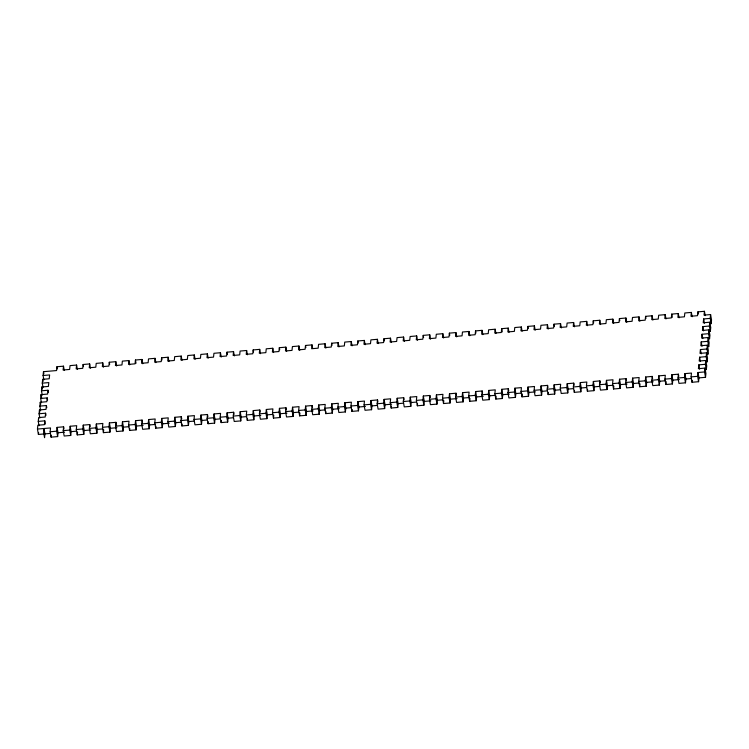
<?xml version="1.0" encoding="UTF-8"?>
<svg xmlns="http://www.w3.org/2000/svg" width="749" height="749" viewBox="0 0 749 749"><rect width="100%" height="100%" fill="white"/><g stroke="black" fill="none" stroke-linecap="round" stroke-linejoin="round"><path stroke-width="1.12" d="M50.408 433.409L38.414 434.439L37.45 429.055L37.853 425.235L44.388 424.674L44.79 420.844L38.255 421.406L39.032 425.713M38.255 421.406L38.658 417.577L45.193 417.024L45.595 413.195L39.06 413.757L39.828 418.054M39.06 413.757L39.463 409.928L45.998 409.366L46.401 405.546L39.866 406.108L40.633 410.405M39.866 406.108L40.268 402.279L46.803 401.717L47.206 397.897L40.671 398.459L41.438 402.756M40.671 398.459L41.064 394.629L47.608 394.068L48.011 390.248L41.467 390.8L42.244 395.107M41.467 390.8L41.869 386.98L48.413 386.418L48.816 382.589L42.272 383.151L43.049 387.458M42.272 383.151L42.674 379.331L49.219 378.769L49.621 374.94L43.077 375.502L43.854 379.809M43.077 375.502L43.479 371.682L56.559 370.558L56.961 366.729L63.506 366.177L64.274 370.474M38.414 434.439L38.62 432.519M64.002 428.971L63.609 426.818L57.074 427.379L58.038 432.753L57.636 436.583L51.091 437.144L50.127 431.761L50.529 427.941L37.45 429.055M51.091 437.144L51.297 435.225M57.636 436.583L56.671 431.199L57.074 427.379M63.506 366.177L63.103 369.997L69.638 369.435L70.041 365.615L76.585 365.053L77.353 369.36M90.161 426.724L89.768 424.58L83.233 425.132L84.197 430.516L83.794 434.336L77.259 434.897L76.286 429.523L76.688 425.694L70.153 426.256L71.118 431.639L70.715 435.459L64.18 436.021L63.206 430.638L63.609 426.818M70.715 435.459L69.751 430.085L70.153 426.256M76.585 365.053L76.183 368.882L82.718 368.321L83.12 364.491L89.665 363.93L90.442 368.236M77.259 434.897L77.559 432.033M83.794 434.336L82.83 428.962L83.233 425.132M89.665 363.93L89.262 367.759L95.806 367.197L96.209 363.377L102.744 362.816L103.521 367.113M116.516 425.563L115.936 422.333L109.391 422.895L110.356 428.278L109.953 432.098L103.418 432.66L102.454 427.286L102.856 423.457L96.312 424.018L97.276 429.392L96.874 433.222L90.339 433.783L89.365 428.4L89.768 424.58M96.874 433.222L95.909 427.838L96.312 424.018M102.744 362.816L102.341 366.636L108.886 366.083L109.288 362.254L115.823 361.692L116.601 365.999M103.418 432.66L103.718 429.795M109.953 432.098L108.989 426.724L109.391 422.895M115.823 361.692L115.421 365.521L121.965 364.96L122.368 361.13L128.903 360.578L129.68 364.875M142.479 422.249L142.095 420.095L135.55 420.657L136.524 426.031L136.121 429.86L129.577 430.422L128.613 425.039L129.015 421.219L122.471 421.781L123.435 427.155L123.042 430.984L116.498 431.536L115.533 426.162L115.936 422.333M123.042 430.984L122.068 425.601L122.471 421.781M128.903 360.578L128.5 364.398L135.045 363.836L135.447 360.016L141.982 359.454L142.759 363.752M129.577 430.422L129.783 428.512M136.121 429.86L135.148 424.486L135.55 420.657M141.982 359.454L141.58 363.284L148.124 362.722L148.527 358.893L155.071 358.331L155.839 362.638M181.726 418.888L181.333 416.734L174.798 417.296L175.762 422.679L175.36 426.499L168.815 427.061L167.851 421.687L168.253 417.858L161.718 418.419L162.683 423.794L162.28 427.623L155.736 428.185L154.771 422.801L155.174 418.981L148.63 419.534L149.603 424.917L149.201 428.737L142.656 429.299L141.692 423.925L142.095 420.095M149.201 428.737L148.227 423.363L148.63 419.534M155.071 358.331L154.668 362.16L161.204 361.598L161.606 357.779L168.15 357.217L168.918 361.514M155.736 428.185L155.942 426.265M162.28 427.623L161.316 422.239L161.718 418.419M168.15 357.217L167.748 361.037L174.283 360.475L174.686 356.655L181.23 356.093L181.998 360.4M175.36 426.499L174.395 421.125L174.798 417.296M181.23 356.093L180.827 359.923L187.362 359.361L187.765 355.532L194.309 354.97L195.077 359.277M207.885 416.65L207.492 414.497L200.957 415.058L201.921 420.432L201.518 424.262L194.983 424.823L194.01 419.44L194.412 415.62L187.877 416.182L188.842 421.556L188.439 425.385L181.904 425.938L180.93 420.563L181.333 416.734M181.904 425.938L182.101 424.028M188.439 425.385L187.475 420.002L187.877 416.182M194.309 354.97L193.907 358.799L200.442 358.237L200.844 354.417L207.389 353.856L208.166 358.153M201.518 424.262L200.554 418.888L200.957 415.058M207.389 353.856L206.986 357.676L213.531 357.123L213.933 353.294L220.468 352.732L221.245 357.039M234.044 414.412L233.66 412.259L227.116 412.821L228.08 418.195L227.677 422.024L221.142 422.586L220.178 417.202L220.581 413.382L214.036 413.935L215 419.318L214.598 423.138L208.063 423.7L207.089 418.326L207.492 414.497M208.063 423.7L208.259 421.79M214.598 423.138L213.634 417.764L214.036 413.935M220.468 352.732L220.066 356.561L226.61 356L227.013 352.17L233.548 351.618L234.325 355.915M221.142 422.586L221.339 420.666M227.677 422.024L226.713 416.641L227.116 412.821M233.548 351.618L233.145 355.438L239.689 354.876L240.092 351.056L246.627 350.495L247.404 354.801M260.203 412.175L259.819 410.021L253.274 410.583L254.248 415.957L253.845 419.786L247.301 420.339L246.337 414.965L246.739 411.135L240.195 411.697L241.159 417.081L240.766 420.901L234.222 421.462L233.257 416.088L233.66 412.259M240.766 420.901L239.792 415.526L240.195 411.697M246.627 350.495L246.224 354.324L252.769 353.762L253.171 349.933L259.706 349.371L260.483 353.678M247.301 420.339L247.507 418.429M253.845 419.786L252.872 414.403L253.274 410.583M259.706 349.371L259.304 353.2L265.848 352.639L266.251 348.819L272.786 348.257L273.563 352.554M286.361 409.928L285.978 407.784L279.443 408.336L280.407 413.72L280.004 417.539L273.46 418.101L272.496 412.727L272.898 408.898L266.354 409.46L267.327 414.834L266.925 418.663L260.38 419.225L259.416 413.841L259.819 410.021M266.925 418.663L265.951 413.279L266.354 409.46M272.786 348.257L272.393 352.077L278.928 351.524L279.33 347.695L285.875 347.133L286.642 351.44M273.46 418.101L273.769 415.236M280.004 417.539L279.04 412.165L279.443 408.336M285.875 347.133L285.472 350.963L292.007 350.401L292.41 346.572L298.954 346.019L299.722 350.317M312.53 407.69L312.136 405.537L305.601 406.098L306.566 411.482L306.163 415.302L299.628 415.864L298.654 410.48L299.057 406.66L292.522 407.222L293.486 412.596L293.084 416.425L286.539 416.987L285.575 411.604L285.978 407.784M293.084 416.425L292.119 411.042L292.522 407.222M298.954 346.019L298.551 349.839L305.086 349.277L305.489 345.458L312.033 344.896L312.614 348.126M299.628 415.864L299.928 412.989M306.163 415.302L305.199 409.928L305.601 406.098M312.033 344.896L311.631 348.725L318.166 348.163L318.568 344.334L325.113 343.772L325.89 348.079M377.927 402.091L377.543 399.938L370.998 400.5L371.972 405.874L371.57 409.703L365.025 410.265L364.061 404.881L364.463 401.061L357.919 401.623L358.883 406.997L358.49 410.827L351.946 411.379L350.981 406.005L351.384 402.176L344.84 402.737L345.804 408.121L345.401 411.941L338.866 412.502L337.902 407.128L338.305 403.299L331.76 403.861L332.725 409.235L332.322 413.064L325.787 413.626L324.813 408.242L325.216 404.423L318.681 404.975L319.645 410.358L319.243 414.178L312.707 414.74L311.734 409.366L312.136 405.537M319.243 414.178L318.278 408.804L318.681 404.975M325.113 343.772L324.71 347.602L331.255 347.04L331.648 343.22L338.192 342.658L338.969 346.956M325.787 413.626L325.984 411.707M332.322 413.064L331.358 407.681L331.76 403.861M338.192 342.658L337.79 346.478L344.334 345.926L344.737 342.096L351.272 341.535L352.049 345.841M345.401 411.941L344.437 406.567L344.84 402.737M351.272 341.535L350.869 345.364L357.413 344.802L357.816 340.973L364.351 340.421L365.128 344.718M351.946 411.379L352.142 409.469M358.49 410.827L357.516 405.443L357.919 401.623M364.351 340.421L363.948 344.24L370.493 343.679L370.895 339.859L377.43 339.297L378.208 343.594M371.57 409.703L370.596 404.329L370.998 400.5M377.43 339.297L377.028 343.126L383.572 342.565L383.975 338.735L390.51 338.173L391.287 342.48M404.086 399.854L403.702 397.7L397.167 398.262L398.131 403.636L397.728 407.465L391.184 408.027L390.22 402.644L390.622 398.824L384.078 399.376L385.052 404.76L384.649 408.579L378.105 409.141L377.14 403.767L377.543 399.938M384.649 408.579L383.675 403.205L384.078 399.376M390.51 338.173L390.117 342.003L396.652 341.441L397.054 337.621L403.599 337.059L404.366 341.357M391.184 408.027L391.39 406.108M397.728 407.465L396.764 402.082L397.167 398.262M403.599 337.059L403.196 340.879L409.731 340.318L410.134 336.498L416.678 335.936L417.446 340.243M430.254 397.616L429.86 395.463L423.325 396.024L424.29 401.398L423.887 405.228L417.352 405.78L416.378 400.406L416.781 396.577L410.246 397.139L411.21 402.522L410.808 406.342L404.263 406.904L403.299 401.53L403.702 397.7M410.808 406.342L409.843 400.968L410.246 397.139M416.678 335.936L416.275 339.765L422.811 339.203L423.213 335.374L429.757 334.822L430.525 339.119M417.352 405.78L417.549 403.87M423.887 405.228L422.923 399.844L423.325 396.024M429.757 334.822L429.355 338.642L435.89 338.08L436.293 334.26L442.837 333.698L443.614 337.996M456.413 395.369L456.029 393.225L449.484 393.777L450.449 399.161L450.046 402.981L443.511 403.542L442.537 398.168L442.94 394.339L436.405 394.901L437.369 400.275L436.967 404.104L430.432 404.666L429.458 399.283L429.86 395.463M436.967 404.104L436.002 398.73L436.405 394.901M442.837 333.698L442.434 337.518L448.979 336.966L449.372 333.136L455.916 332.575L456.693 336.881M443.511 403.542L443.811 400.678M450.046 402.981L449.082 397.607L449.484 393.777M455.916 332.575L455.514 336.404L462.058 335.842L462.461 332.013L468.996 331.461L469.773 335.758M482.571 393.131L482.187 390.978L475.643 391.54L476.607 396.923L476.214 400.743L469.67 401.305L468.705 395.931L469.108 392.102L462.564 392.663L463.528 398.037L463.125 401.867L456.59 402.428L455.626 397.045L456.029 393.225M463.125 401.867L462.161 396.483L462.564 392.663M468.996 331.461L468.593 335.28L475.138 334.719L475.54 330.899L482.075 330.337L482.852 334.644M469.67 401.305L469.969 398.44M476.214 400.743L475.241 395.369L475.643 391.54M482.075 330.337L481.673 334.166L488.217 333.605L488.62 329.775L495.155 329.214L495.932 333.52M508.73 390.894L508.346 388.74L501.802 389.302L502.776 394.676L502.373 398.505L495.829 399.067L494.864 393.684L495.267 389.864L488.723 390.426L489.696 395.8L489.294 399.629L482.749 400.181L481.785 394.807L482.187 390.978M489.294 399.629L488.32 394.246L488.723 390.426M495.155 329.214L494.752 333.043L501.296 332.481L501.699 328.661L508.234 328.099L509.011 332.397M495.829 399.067L496.128 396.193M502.373 398.505L501.399 393.131L501.802 389.302M508.234 328.099L507.841 331.919L514.376 331.367L514.778 327.538L521.323 326.976L522.09 331.283M547.978 387.533L547.585 385.379L541.05 385.941L542.014 391.324L541.611 395.144L535.067 395.706L534.103 390.323L534.505 386.503L527.97 387.064L528.934 392.439L528.532 396.268L521.987 396.83L521.023 391.446L521.426 387.626L514.891 388.179L515.855 393.562L515.452 397.382L508.908 397.944L507.944 392.57L508.346 388.74M515.452 397.382L514.488 392.008L514.891 388.179M521.323 326.976L520.92 330.805L527.455 330.243L527.858 326.414L534.402 325.862L535.17 330.159M521.987 396.83L522.296 393.955M528.532 396.268L527.568 390.884L527.97 387.064M534.402 325.862L534 329.682L540.535 329.12L540.937 325.3L547.482 324.738L548.249 329.045M541.611 395.144L540.647 389.77L541.05 385.941M547.482 324.738L547.079 328.568L553.614 328.006L554.017 324.177L560.561 323.615L561.338 327.922M574.137 385.295L573.743 383.142L567.208 383.703L568.173 389.077L567.77 392.907L561.235 393.468L560.261 388.085L560.664 384.265L554.129 384.817L555.093 390.201L554.691 394.03L548.156 394.583L547.182 389.208L547.585 385.379M548.156 394.583L548.352 392.673M554.691 394.03L553.726 388.647L554.129 384.817M560.561 323.615L560.158 327.444L566.703 326.882L567.096 323.062L573.64 322.501L574.417 326.798M567.77 392.907L566.806 387.523L567.208 383.703M573.64 322.501L573.238 326.321L579.782 325.768L580.185 321.939L586.72 321.377L587.497 325.684M600.295 383.057L599.912 380.904L593.367 381.466L594.332 386.84L593.929 390.669L587.394 391.221L586.43 385.847L586.832 382.018L580.288 382.58L581.252 387.963L580.85 391.783L574.314 392.345L573.35 386.971L573.743 383.142M574.314 392.345L574.511 390.435M580.85 391.783L579.885 386.409L580.288 382.58M586.72 321.377L586.317 325.206L592.862 324.645L593.264 320.815L599.799 320.263L600.576 324.56M587.394 391.221L587.591 389.311M593.929 390.669L592.965 385.286L593.367 381.466M599.799 320.263L599.397 324.083L605.941 323.521L606.344 319.701L612.879 319.14L613.656 323.446M626.454 380.81L626.07 378.666L619.526 379.219L620.5 384.602L620.097 388.422L613.553 388.984L612.588 383.61L612.991 379.78L606.447 380.342L607.42 385.716L607.018 389.546L600.473 390.107L599.509 384.724L599.912 380.904M607.018 389.546L606.044 384.171L606.447 380.342M612.879 319.14L612.476 322.969L619.02 322.407L619.423 318.578L625.958 318.016L626.735 322.323M613.553 388.984L613.852 386.119M620.097 388.422L619.123 383.048L619.526 379.219M625.958 318.016L625.565 321.845L632.1 321.284L632.502 317.464L639.047 316.902L639.815 321.199M652.613 378.573L652.229 376.419L645.694 376.981L646.659 382.364L646.256 386.184L639.712 386.746L638.747 381.372L639.15 377.543L632.605 378.105L633.579 383.479L633.177 387.308L626.632 387.87L625.668 382.486L626.07 378.666M633.177 387.308L632.212 381.924L632.605 378.105M639.047 316.902L638.644 320.722L645.179 320.16L645.582 316.34L652.126 315.778L652.894 320.085M639.712 386.746L640.021 383.881M646.256 386.184L645.292 380.81L645.694 376.981M652.126 315.778L651.724 319.608L658.259 319.046L658.661 315.217L665.206 314.664L665.973 318.962M678.781 376.335L678.388 374.182L671.853 374.743L672.817 380.118L672.415 383.947L665.88 384.509L664.906 379.125L665.309 375.305L658.774 375.867L659.738 381.241L659.335 385.07L652.791 385.623L651.827 380.249L652.229 376.419M659.335 385.07L658.371 379.687L658.774 375.867M665.206 314.664L664.803 318.484L671.338 317.922L671.741 314.103L678.285 313.541L679.062 317.838M665.88 384.509L666.179 381.634M672.415 383.947L671.45 378.573L671.853 374.743M678.285 313.541L677.882 317.361L684.427 316.808L684.82 312.979L691.364 312.417L692.142 316.724M691.364 312.417L690.962 316.247L697.506 315.685L697.909 311.856L704.444 311.303L704.041 315.123L710.586 314.561L710.183 318.391L703.639 318.952L703.236 322.772L709.78 322.22L709.378 326.04L702.834 326.601L702.431 330.431L708.975 329.869L708.573 333.689L702.028 334.251L701.635 338.08L708.17 337.518L707.768 341.338L701.233 341.9L700.83 345.729L707.365 345.167L706.962 348.997L700.427 349.549L700.025 353.378L706.56 352.816L706.157 356.646L699.622 357.207L699.22 361.027L705.755 360.466L705.352 364.295L698.817 364.857L698.414 368.677L704.959 368.115L704.556 371.944L698.012 372.506L698.976 377.88L698.574 381.709L692.039 382.271L691.074 376.887L691.467 373.068L684.932 373.62L685.897 379.003L685.494 382.823L678.959 383.385L677.985 378.011L678.388 374.182M685.494 382.823L684.53 377.449L684.932 373.62M692.039 382.271L692.235 380.352M698.574 381.709L697.609 376.326L698.012 372.506M698.976 377.88L705.521 377.318L705.923 373.498L704.959 368.115M50.127 431.761L56.671 431.199M63.206 430.638L69.751 430.085M76.286 429.523L82.83 428.962M89.365 428.4L95.909 427.838M102.454 427.286L108.989 426.724M115.533 426.162L122.068 425.601M128.613 425.039L135.148 424.486M141.692 423.925L148.227 423.363M154.771 422.801L161.316 422.239M167.851 421.687L174.395 421.125M180.93 420.563L187.475 420.002M194.01 419.44L200.554 418.888M207.089 418.326L213.634 417.764M220.178 417.202L226.713 416.641M233.257 416.088L239.792 415.526M246.337 414.965L252.872 414.403M259.416 413.841L265.951 413.279M272.496 412.727L279.04 412.165M285.575 411.604L292.119 411.042M298.654 410.48L305.199 409.928M311.734 409.366L318.278 408.804M324.813 408.242L331.358 407.681M337.902 407.128L344.437 406.567M350.981 406.005L357.516 405.443M364.061 404.881L370.596 404.329M377.14 403.767L383.675 403.205M390.22 402.644L396.764 402.082M403.299 401.53L409.843 400.968M416.378 400.406L422.923 399.844M429.458 399.283L436.002 398.73M442.537 398.168L449.082 397.607M455.626 397.045L462.161 396.483M468.705 395.931L475.241 395.369M481.785 394.807L488.32 394.246M494.864 393.684L501.399 393.131M507.944 392.57L514.488 392.008M521.023 391.446L527.568 390.884M534.103 390.323L540.647 389.77M547.182 389.208L553.726 388.647M560.261 388.085L566.806 387.523M573.35 386.971L579.885 386.409M586.43 385.847L592.965 385.286M599.509 384.724L606.044 384.171M612.588 383.61L619.123 383.048M625.668 382.486L632.212 381.924M638.747 381.372L645.292 380.81M651.827 380.249L658.371 379.687M664.906 379.125L671.45 378.573M677.985 378.011L684.53 377.449M691.074 376.887L697.609 376.326M58.038 432.753L64.573 432.192M71.118 431.639L76.567 431.171M84.197 430.516L90.741 429.954M97.276 429.392L102.725 428.924M110.356 428.278L116.9 427.716M123.435 427.155L128.894 426.687M136.524 426.031L143.059 425.479M149.603 424.917L155.052 424.449M162.683 423.794L169.218 423.232M175.762 422.679L181.211 422.211M188.842 421.556L194.291 421.088M201.921 420.432L207.37 419.974M215 419.318L220.449 418.85M228.08 418.195L233.529 417.727M241.159 417.081L246.618 416.613M254.248 415.957L260.783 415.395M267.327 414.834L272.776 414.375M280.407 413.72L286.942 413.158M293.486 412.596L298.935 412.128M306.566 411.482L313.11 410.92M319.645 410.358L325.094 409.89M332.725 409.235L339.269 408.682M345.804 408.121L351.253 407.653M358.883 406.997L365.428 406.435M371.972 405.874L377.421 405.415M385.052 404.76L391.587 404.198M398.131 403.636L403.58 403.168M411.21 402.522L416.659 402.054M424.29 401.398L430.834 400.837M437.369 400.275L442.818 399.816M450.449 399.161L456.993 398.599M463.528 398.037L468.977 397.569M476.607 396.923L483.152 396.361M489.696 395.8L495.145 395.332M502.776 394.676L509.311 394.124M515.855 393.562L521.304 393.094M528.934 392.439L535.469 391.877M542.014 391.324L547.463 390.856M555.093 390.201L560.542 389.733M568.173 389.077L573.622 388.609M581.252 387.963L586.701 387.495M594.332 386.84L599.79 386.372M607.42 385.716L612.869 385.258M620.5 384.602L627.035 384.04M633.579 383.479L639.028 383.011M646.659 382.364L653.194 381.803M659.738 381.241L665.187 380.773M672.817 380.118L679.362 379.565M685.897 379.003L691.346 378.535M710.586 314.561L711.55 319.945L711.147 323.765L710.183 318.391M709.78 322.22L710.745 327.594L710.342 331.423L709.378 326.04M708.975 329.869L709.94 335.243L709.537 339.072L708.573 333.689M704.444 311.303L705.221 315.601M708.17 337.518L709.134 342.892L708.732 346.721L707.768 341.338M703.639 318.952L704.416 323.25M707.365 345.167L708.329 350.541L707.936 354.371L706.962 348.997M702.834 326.601L703.611 330.908M706.56 352.816L707.533 358.2L707.131 362.02L706.157 356.646M697.909 311.856L698.293 314.009M702.028 334.251L702.805 338.557M705.755 360.466L706.728 365.849L706.326 369.669L705.352 364.295M701.233 341.9L702 346.207M704.556 371.944L705.521 377.318M700.427 349.549L701.195 353.856M699.622 357.207L700.39 361.505M698.817 364.857L699.594 369.154M671.741 314.103L672.321 317.323M645.582 316.34L645.966 318.494M619.423 318.578L619.807 320.731M593.264 320.815L593.648 322.969M554.017 324.177L554.41 326.33M527.858 326.414L528.242 328.568M501.699 328.661L502.279 331.882M475.54 330.899L475.924 333.052M449.372 333.136L449.765 335.29M423.213 335.374L423.606 337.527M383.975 338.735L384.359 340.889M357.816 340.973L358.2 343.126M331.648 343.22L332.041 345.364M305.489 345.458L305.882 347.611M279.33 347.695L279.714 349.849M253.171 349.933L253.555 352.086M227.013 352.17L227.396 354.324M161.606 357.779L161.99 359.923M135.447 360.016L136.028 363.237M109.288 362.254L109.672 364.407M83.12 364.491L83.514 366.645M56.961 366.729L57.345 368.882M48.011 390.248L48.395 392.392M43.479 371.682L43.863 373.826M47.206 397.897L47.59 400.05M42.674 379.331L43.068 381.475M46.401 405.546L46.794 407.699M41.869 386.98L42.262 389.134M45.595 413.195L45.989 415.349M41.064 394.629L41.644 397.859M44.79 420.844L45.371 424.074M40.268 402.279L40.652 404.432M39.463 409.928L39.847 412.081M43.994 428.494L43.592 432.323L44.556 437.697L44.959 433.877L43.994 428.494"/></g></svg>
